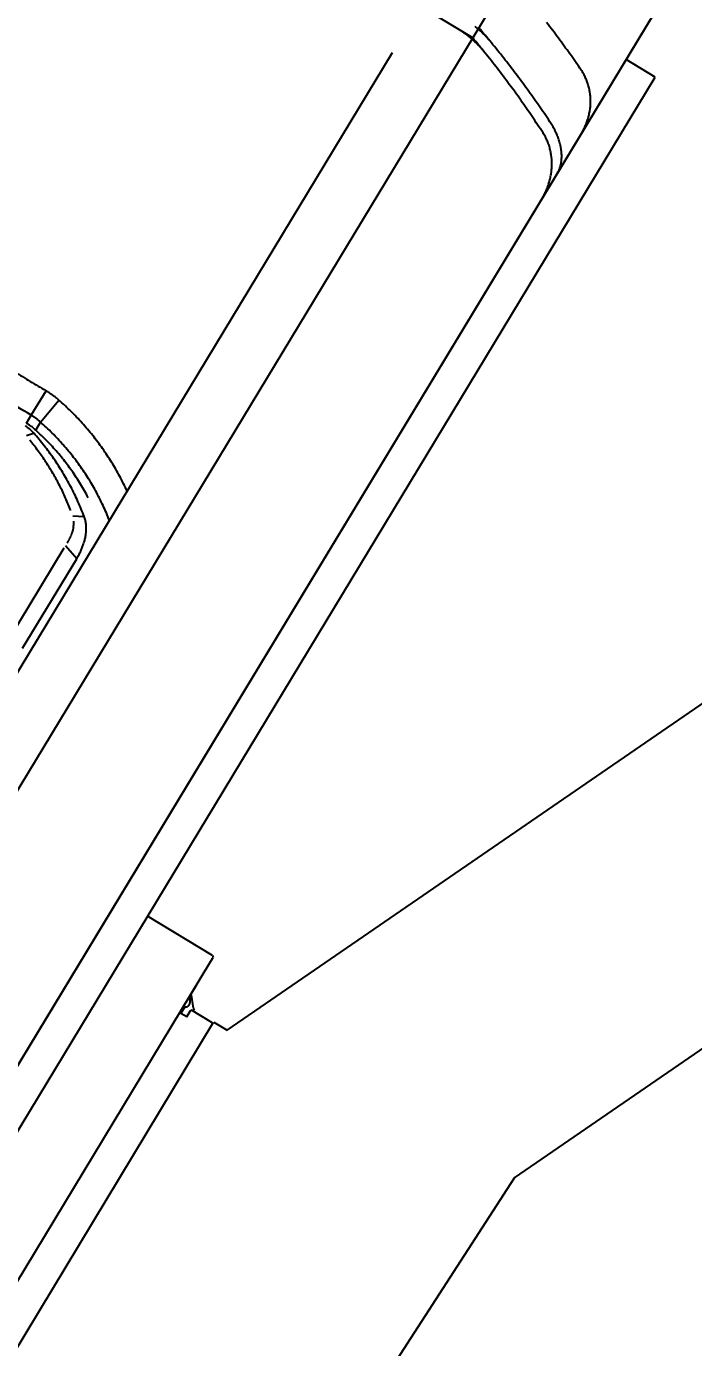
# Model space of a CAD drawing. Header units: metres. Extents: x -81 to 63023, y -186 to 109005.
# Drawn here: x 168.489 to 168.98, y -53.998 to -53.025 of the extents above; entities that cross this region are included whole.
import ezdxf
from ezdxf import colors
from ezdxf.entities.mleader import LeaderData, LeaderLine
from ezdxf.math import Vec2, Vec3

# ---------------------------------------------------------------- set-up
doc = ezdxf.new("R2010")
doc.units = ezdxf.units.M
doc.linetypes.add('TRATTEGGIATA2', pattern=[0.375, 0.25, -0.125])
for name, color, linetype in [('LIN010CO', 2, 'Continuous'), ('LIN025CO', 7, 'Continuous'), ('TEXT025', 7, 'Continuous')]:
    doc.layers.add(name, color=color, linetype=linetype)
doc.styles.add('ARIAL', font='arial.ttf')
pattern_1 = [(50, (140.031, 0), (1.821847, -0.15939), [0.1905, -2.0955]), (355, (140.031, 0), (-0.352434, 1.91057), [0.1524, -1.676406]), (100.4514, (140.1828, -0.0133), (1.469412, 1.751178), [0.1619, -1.780902]), (46.1842, (140.031, 0.508), (2.71079, -0.420423), [0.28575, -3.14325]), (96.6356, (140.2568, 0.473), (2.37404, 2.47426), [0.24285, -2.671356]), (351.184, (140.031, 0.508), (2.37404, 2.47426), [0.2286, -2.5146]), (21, (140.285, 0.381), (1.516144, -1.022652), [0.1905, -2.0955]), (326, (140.285, 0.381), (0.61802, 1.84188), [0.1524, -1.6764]), (71.4514, (140.4113, 0.2958), (2.134164, 0.819228), [0.1619, -1.7809]), (37.5, (140.03094, 0), (0.030886, 0.8455504), [0, -1.65608, 0, -1.7018, 0, -1.68275]), (7.5, (140.0309, 0), (0.668197, 1.001806), [0, -0.97028, 0, -1.61798, 0, -0.64135]), (327.5, (139.4645, 0), (1.355906, -0.0572874), [0, -0.635, 0, -1.9812, 0, -2.6289]), (317.5, (139.2105, 0), (1.481292, 0.254265), [0, -0.8255, 0, -1.31572, 0, -1.8669])]

# ---------------------------------------------------------------- blocks, each defined once
blk = doc.blocks.new('scavatore2')
for p, q in [((1.62268, -1.14365), (1.6174, -0.96879)), ((1.21276, -1.02167), (1.23385, -1.02111)), ((1.19829, -1.02692), (1.20264, -1.03037)), ((1.20543, -1.03033), (1.21226, -1.03013)), ((1.20595, -1.02188), (1.21276, -1.02167)), ((1.21226, -1.03013), (1.23322, -1.03275)), ((1.16727, -1.0875), (1.17131, -1.09498)), ((1.04374, -1.09812), (1.14391, -1.0951)), ((1.1423, -1.10715), (1.14581, -1.09504)), ((0.68898, -1.12684), (1.58165, -1.09988)), ((1.0654, -1.10947), (1.1423, -1.10715)), ((0.69034, -1.17181), (1.77351, -1.13909)), ((1.70849, -1.24607), (-0.52586, -1.31356)), ((0.72349, -1.27582), (1.71072, -1.246)), ((1.6715, -1.27219), (1.67075, -1.24721)), ((-0.49686, -1.33768), (1.6715, -1.27219)), ((0.95126, -1.34995), (0.94957, -1.294)), ((-0.13657, -1.38381), (0.94699, -1.35108)), ((0.91182, -1.35214), (0.92661, -1.3517)), ((0.91327, -1.35478), (0.91797, -1.35201)), ((0.94699, -1.35108), (0.95029, -1.35098)), ((0.95126, -1.34995), (0.95029, -1.35098)), ((0.90286, -1.35341), (0.90885, -1.35323)), ((0.90301, -1.35841), (0.90286, -1.35341)), ((0.90301, -1.35841), (0.9085, -1.35824)), ((0.90405, -1.35338), (0.9058, -1.35333)), ((0.9065, -1.35831), (0.907, -1.35829)), ((0.90884, -1.35273), (0.90835, -1.35325)), ((0.9085, -1.35825), (0.90902, -1.35873)), ((0.90955, -1.37622), (0.90902, -1.35873)), ((0.90906, -1.36023), (0.91106, -1.36017)), ((0.91103, -1.35917), (0.91844, -1.35266)), ((0.91106, -1.36017), (0.91103, -1.35917)), ((-0.09865, -1.40767), (0.91058, -1.37718)), ((0.90954, -1.37622), (0.90858, -1.37725))]:
    blk.add_line(p, q)
for points in [[(0.91058, -1.37719), (0.91092, -1.38868), (1.42675, -1.60358)], [(-0.00393, -1.62548), (0.93452, -1.62548), (1.35357, -1.80006)]]:
    blk.add_lwpolyline(points)
for centre, radius, start, end in [((-5.70569, -1.21703), 6.92122, 1.617447, 1.832649), ((20.94986, -0.30429), 19.72904, 182.003361, 182.042781), ((21.41937, -0.28722), 20.19886, 182.043696, 182.082199), ((1.16572, -1.0236), 0.06817, 0.86371, 2.08983), ((1.02483, -0.97701), 0.18009, 341.02526, 342.62103), ((1.01305, -0.97829), 0.19662, 342.88704, 344.64049), ((1.16722, -1.02064), 0.03674, 344.63977, 346.75163), ((1.16754, -1.02071), 0.03641, 346.75297, 348.88386), ((1.16739, -1.02068), 0.03656, 348.88495, 351.0069), ((1.16758, -1.02071), 0.03637, 351.00487, 353.13828), ((1.16727, -1.02068), 0.03667, 353.13726, 355.25256), ((1.16741, -1.02068), 0.03654, 355.24816, 357.37149), ((1.03294, -1.00292), 0.17465, 349.0779, 350.96885), ((1.17008, -1.02426), 0.03586, 350.2561, 352.51486), ((1.1685, -1.02405), 0.03746, 352.50983, 354.67279), ((1.16536, -1.02377), 0.04061, 354.68141, 356.67663), ((1.16283, -1.02361), 0.04315, 356.66151, 358.53894), ((1.15777, -1.02358), 0.0482, 0.34279, 2.02336), ((1.16092, -1.02357), 0.04505, 358.5515, 0.34963), ((1.02543, -1.00237), 0.18888, 349.74482, 351.54914), ((1.17411, -1.02401), 0.03864, 350.89015, 352.46187), ((1.17206, -1.02374), 0.0407, 352.46637, 353.95856), ((1.17031, -1.02355), 0.04246, 353.95317, 355.38348), ((1.16808, -1.02338), 0.0447, 355.39174, 356.75032), ((1.16633, -1.02327), 0.04646, 356.74358, 358.05082), ((1.1593, -1.02319), 0.05349, 0.48953, 1.62489), ((1.16402, -1.0232), 0.04877, 358.05832, 359.30369), ((1.16188, -1.02317), 0.0509, 359.30126, 0.49437), ((1.17805, -1.02425), 0.05582, 352.73707, 354.23453), ((1.17473, -1.02391), 0.05916, 354.23458, 355.64748), ((1.17311, -1.02378), 0.06078, 355.63998, 357.0153), ((1.17028, -1.02363), 0.06362, 357.01765, 358.33155), ((1.1688, -1.02358), 0.0651, 358.32495, 359.60905), ((1.16677, -1.02358), 0.06713, 359.6172, 0.86234), ((1.02333, -0.97648), 0.18168, 337.85568, 339.43748), ((1.02397, -0.97673), 0.181, 339.43914, 341.02689), ((1.01305, -0.97829), 0.19661, 341.13269, 342.88637), ((1.03215, -1.00277), 0.17546, 347.19697, 349.07921), ((1.02564, -1.00241), 0.18867, 347.93906, 349.74544), ((1.03067, -1.00306), 0.20471, 348.28881, 349.97465), ((1.03036, -1.00301), 0.20502, 349.97734, 351.66066), ((1.17836, -1.02429), 0.0555, 351.23093, 352.7371), ((1.02211, -0.97595), 0.18301, 334.70688, 336.27722), ((1.02294, -0.97632), 0.1821, 336.27838, 337.85651), ((1.01289, -0.97823), 0.19678, 337.62782, 339.37989), ((1.01297, -0.97826), 0.1967, 339.37941, 341.13216), ((1.03072, -1.0024), 0.17693, 343.45066, 345.31731), ((1.03179, -1.00269), 0.17582, 345.31843, 347.19677), ((1.02599, -1.00249), 0.18831, 344.32037, 346.1302), ((1.02583, -1.00244), 0.18848, 346.12961, 347.93783), ((1.0321, -1.00337), 0.20325, 344.89662, 346.59461), ((1.03174, -1.00328), 0.20361, 346.59372, 348.28872), ((1.0206, -0.97523), 0.18469, 331.59055, 333.14668), ((1.0211, -0.97548), 0.18413, 333.14571, 334.70642), ((1.01282, -0.9782), 0.19686, 334.12579, 335.87718), ((1.01272, -0.97816), 0.19697, 335.8773, 337.62776), ((1.02884, -1.0018), 0.17891, 339.74519, 341.59122), ((1.03008, -1.00222), 0.1776, 341.59172, 343.45127), ((1.02647, -1.00262), 0.18781, 340.69149, 342.50613), ((1.02638, -1.0026), 0.1879, 342.50696, 344.32068), ((1.03244, -1.00346), 0.20289, 343.19474, 344.8957), ((1.01939, -0.97454), 0.18608, 328.49211, 330.03655), ((1.02042, -0.97513), 0.18489, 330.03611, 331.5904), ((1.0124, -0.97799), 0.19733, 330.62872, 332.37597), ((1.01258, -0.97809), 0.19712, 332.37638, 334.12548), ((1.02727, -1.00121), 0.18059, 336.08469, 337.91353), ((1.02748, -1.0013), 0.18035, 337.91513, 339.74626), ((1.0264, -1.0026), 0.18788, 338.87919, 340.69314), ((1.03374, -1.00387), 0.20153, 339.77493, 341.48759), ((1.03308, -1.00365), 0.20222, 341.48813, 343.19483), ((1.01815, -0.97375), 0.18755, 325.4206, 326.9529), ((1.01887, -0.97422), 0.18668, 326.95334, 328.49274), ((1.01256, -0.97809), 0.19714, 328.88167, 330.63053), ((1.02441, -0.99988), 0.18374, 332.47076, 334.26821), ((1.02613, -1.0007), 0.18184, 334.26817, 336.08441), ((1.02717, -1.0029), 0.18705, 335.23333, 337.0553), ((1.02739, -1.00298), 0.18682, 337.05368, 338.87794), ((1.03449, -1.00415), 0.20073, 336.33881, 338.0581), ((1.03413, -1.00401), 0.20111, 338.05975, 339.77585), ((1.01796, -0.97362), 0.18778, 323.89103, 325.4215), ((1.0121, -0.97779), 0.19769, 325.38836, 327.13241), ((1.01254, -0.97806), 0.19717, 327.12998, 328.87861), ((1.02371, -0.99952), 0.18452, 330.6824, 332.47205), ((1.02714, -1.00286), 0.1871, 331.58464, 333.40615), ((1.02779, -1.00318), 0.18638, 333.40309, 335.2317), ((1.03546, -1.00458), 0.19967, 334.61203, 336.34049), ((1.84821, -12.70275), 11.6289, 93.448492, 93.452159), ((1.97067, -12.69669), 11.63086, 94.048768, 94.052434), ((2.05066, -12.00149), 10.94381, 94.719607, 94.723503), ((2.19013, -11.99282), 10.94753, 95.446936, 95.450832), ((2.27221, -11.3706), 10.33687, 96.223155, 96.22728), ((2.42246, -11.35349), 10.33726, 97.05719, 97.061315), ((2.50969, -10.79303), 9.79299, 97.962212, 97.966566), ((2.59757, -10.28644), 9.30478, 98.925742, 98.930326), ((2.76619, -10.25686), 9.30331, 99.975359, 99.979943), ((2.85708, -9.78858), 8.85949, 101.074146, 101.078958), ((2.9516, -9.35908), 8.45796, 102.256375, 102.261417), ((3.05242, -8.95994), 8.09139, 103.548858, 103.554129), ((3.23758, -8.91178), 8.09022, 104.898489, 104.90376), ((3.34063, -8.53167), 7.75189, 106.351529, 106.35703), ((3.44617, -8.15299), 7.42115, 107.950718, 107.956677), ((3.56706, -7.83321), 7.15738, 109.654623, 109.660582), ((3.68045, -7.50637), 6.89113, 111.450625, 111.456813), ((1.15212, -1.0725), 0.02169, 292.36618, 294.3323), ((1.1527, -1.0738), 0.02027, 294.33005, 296.43367), ((1.15321, -1.07483), 0.01912, 296.45203, 298.68214), ((1.15373, -1.07576), 0.01806, 298.66297, 301.02485), ((1.15428, -1.07668), 0.01698, 301.02829, 303.53958), ((1.15463, -1.07722), 0.01634, 303.55134, 306.16163), ((1.15072, -1.07903), 0.0261, 306.71523, 309.81956), ((1.15165, -1.08015), 0.02465, 309.81341, 313.10059), ((1.15212, -1.08066), 0.02395, 313.11749, 316.50045), ((1.15286, -1.08135), 0.02294, 316.49365, 320.026), ((1.15321, -1.08165), 0.02248, 320.03526, 323.63932), ((1.01221, -0.97786), 0.19756, 323.64113, 325.38632), ((1.02819, -1.00343), 0.18591, 327.91869, 329.75189), ((1.02788, -1.00326), 0.18626, 329.75402, 331.58377), ((1.03605, -1.00487), 0.19901, 331.14549, 332.87968), ((1.0357, -1.00469), 0.1994, 332.88007, 334.61083), ((1.14052, -1.04819), 0.05899, 271.72988, 273.10336), ((1.14054, -1.04857), 0.05861, 273.10381, 274.48623), ((1.14063, -1.04964), 0.05753, 274.48265, 275.89096), ((1.1408, -1.05128), 0.05589, 275.89166, 277.34146), ((1.14099, -1.05276), 0.05439, 277.33965, 278.82932), ((1.14128, -1.05464), 0.05249, 278.82833, 280.37185), ((1.14164, -1.05661), 0.05049, 280.37128, 281.97622), ((1.14209, -1.05869), 0.04836, 281.97469, 283.64999), ((1.14264, -1.06098), 0.046, 283.64998, 285.41145), ((1.14328, -1.06328), 0.04361, 285.41123, 287.26895), ((1.14395, -1.06543), 0.04136, 287.26654, 289.22532), ((1.14471, -1.06764), 0.03902, 289.23008, 291.3062), ((1.14545, -1.06952), 0.03701, 291.30332, 293.49264), ((1.14639, -1.07169), 0.03464, 293.4907, 295.82989), ((1.14725, -1.07347), 0.03267, 295.83416, 298.31451), ((1.14818, -1.07519), 0.03071, 298.31021, 300.94845), ((1.14906, -1.07666), 0.02899, 300.9524, 303.74738), ((1.14999, -1.07806), 0.02732, 303.74397, 306.7099), ((1.02833, -1.00354), 0.18573, 324.25421, 326.08901), ((1.02793, -1.00327), 0.18621, 326.08963, 327.91985), ((1.03661, -1.00521), 0.19836, 327.67299, 329.41246), ((1.03626, -1.00499), 0.19877, 329.40996, 331.14622), ((1.55134, -1.13362), 0.071, 354.17966, 356.68912), ((1.55178, -1.13364), 0.07057, 356.68764, 359.21245), ((1.55154, -1.13364), 0.07081, 359.21459, 1.73069), ((0.93149, -0.9302), 0.72339, 341.68799, 342.83871), ((1.55042, -1.13347), 0.07194, 346.70732, 349.184), ((1.55102, -1.13359), 0.07133, 349.18707, 351.68483), ((1.55099, -1.13358), 0.07136, 351.68256, 354.17941), ((0.92223, -0.93135), 0.74017, 342.23414, 343.35391), ((1.55724, -1.13331), 0.07381, 347.14231, 349.55346), ((1.55754, -1.13337), 0.07352, 349.55364, 351.97441), ((1.55793, -1.13342), 0.07312, 351.97242, 354.40648), ((0.93053, -0.92988), 0.72441, 340.53885, 341.68796), ((1.54944, -1.13323), 0.07295, 341.81253, 344.25507), ((1.54979, -1.13332), 0.07259, 344.25155, 346.706), ((0.92078, -0.9309), 0.7417, 341.11703, 342.23452), ((1.55647, -1.13311), 0.07461, 342.35279, 344.73804), ((1.55701, -1.13326), 0.07406, 344.73853, 347.14166), ((0.92874, -0.92924), 0.72631, 339.39218, 340.53832), ((0.91947, -0.93045), 0.74308, 340.00161, 341.11704), ((0.92726, -0.92869), 0.72789, 338.24911, 339.39272), ((0.91905, -0.93029), 0.74353, 338.88654, 340.00128), ((0.94661, -0.93009), 0.75862, 339.41866, 340.5075), ((0.92534, -0.92793), 0.72995, 337.10868, 338.24908), ((0.91789, -0.92984), 0.74476, 337.77355, 338.88645), ((0.9454, -0.92964), 0.75991, 338.3319, 339.41891), ((0.92589, -0.92817), 0.72935, 335.96802, 337.10934), ((0.91276, -0.92773), 0.75031, 336.66776, 337.77241), ((0.94675, -0.93019), 0.75846, 337.24399, 338.33306), ((1.5573, -1.2097), 0.03802, 330.81065, 335.95655), ((1.54373, -1.19989), 0.06315, 335.07374, 336.667), ((1.61036, -1.20853), 0.03883, 332.39414, 337.22598), ((1.55441, -1.20771), 0.04154, 316.21357, 320.9256), ((1.5554, -1.20852), 0.04026, 320.92943, 325.79105), ((1.55649, -1.20925), 0.03895, 325.78656, 330.81083), ((1.55336, -1.20529), 0.05209, 324.4103, 326.34227), ((1.55183, -1.20426), 0.05394, 326.33592, 328.20166), ((1.55036, -1.20336), 0.05567, 328.20603, 330.01378), ((1.54837, -1.20221), 0.05797, 330.00969, 331.74595), ((1.54667, -1.2013), 0.05989, 331.74733, 333.42767), ((1.54568, -1.20079), 0.06101, 333.42505, 335.07468), ((1.60835, -1.20711), 0.04131, 313.7655, 318.30869), ((1.60883, -1.20754), 0.04067, 318.30644, 322.92179), ((1.60937, -1.20796), 0.03998, 322.92856, 327.62318), ((1.60997, -1.20833), 0.03928, 327.61948, 332.39795), ((1.55048, -1.20261), 0.04802, 294.67118, 298.74723), ((1.55103, -1.2036), 0.04688, 298.74383, 302.91839), ((1.55175, -1.2047), 0.04557, 302.91476, 307.2103), ((1.5526, -1.20583), 0.04415, 307.21551, 311.64873), ((1.55347, -1.20681), 0.04285, 311.64513, 316.21306), ((1.56699, -1.21815), 0.03327, 304.60443, 307.62924), ((1.5656, -1.21636), 0.03554, 307.62384, 310.45571), ((1.56413, -1.21463), 0.0378, 310.45721, 313.11951), ((1.56249, -1.21288), 0.04021, 313.11839, 315.62143), ((1.56083, -1.21126), 0.04253, 315.61964, 317.98633), ((1.55911, -1.2097), 0.04485, 317.98689, 320.23075), ((1.55734, -1.20823), 0.04715, 320.2293, 322.36385), ((1.55575, -1.207), 0.04916, 322.35976, 324.40677), ((1.60637, -1.20433), 0.04475, 292.14791, 296.34263), ((1.60666, -1.20491), 0.0441, 296.34555, 300.60214), ((1.60699, -1.20547), 0.04345, 300.59977, 304.91959), ((1.60736, -1.20599), 0.0428, 304.91745, 309.3028), ((1.60782, -1.20656), 0.04208, 309.30739, 313.76833), ((1.5491, -1.19823), 0.05263, 271.72923, 275.44785), ((1.54914, -1.19861), 0.05225, 275.44536, 279.19103), ((1.54921, -1.19903), 0.05182, 279.18992, 282.96697), ((1.54937, -1.19974), 0.05109, 282.96837, 286.79904), ((1.54964, -1.20061), 0.05019, 286.79545, 290.69531), ((1.54997, -1.20149), 0.04924, 290.69446, 294.66947), ((1.5722, -1.22992), 0.02025, 271.74932, 276.71861), ((1.57209, -1.22904), 0.02115, 276.72265, 281.48141), ((1.57185, -1.22785), 0.02235, 281.47827, 285.98045), ((1.57147, -1.22653), 0.02374, 285.98034, 290.2202), ((1.57094, -1.22507), 0.02529, 290.21266, 294.19271), ((1.57017, -1.22337), 0.02715, 294.20008, 297.90726), ((1.56928, -1.22168), 0.02906, 297.90139, 301.36431), ((1.56823, -1.21996), 0.03107, 301.36325, 304.60231), ((1.60589, -1.20263), 0.04652, 271.7303, 275.76511), ((1.60592, -1.20289), 0.04626, 275.76292, 279.81996), ((1.60595, -1.20305), 0.04609, 279.81837, 283.89076), ((1.60604, -1.20342), 0.04571, 283.89276, 287.99882), ((1.6062, -1.20392), 0.04519, 287.9966, 292.14963), ((0.91817, -1.35236), 0.0004, 311.41204, 120.49759), ((0.91085, -1.35317), 0.002, 181.7301, 271.72305), ((0.911, -1.34832), 0.00685, 269.26664, 275.96971), ((0.91101, -1.3485), 0.00667, 275.98459, 282.86603), ((0.91097, -1.3483), 0.00688, 282.86526, 289.53581)]:
    blk.add_arc(centre, radius, start, end)

msp = doc.modelspace()

# ---------------------------------------------------------------- hatches: boundary and pattern name
at = {"layer": 'LIN010CO', "linetype": 'Continuous', "lineweight": 0}
h = msp.add_hatch(dxfattribs=at)
h.set_pattern_fill('AR-CONC', color=256, scale=0.01, style=0)
h.set_pattern_definition(pattern_1)
edge = h.paths.add_edge_path()
edge.add_line((165.58483, -59.06489), (165.31489, -58.90903))
edge.add_line((165.31489, -58.90903), (165.15591, -58.70247))
edge.add_line((165.15591, -58.70247), (164.98105, -58.57535))
edge.add_line((164.98105, -58.57535), (164.79028, -58.35289))
edge.add_line((164.79028, -58.35289), (164.74259, -58.19399))
edge.add_line((164.74259, -58.19399), (164.44054, -57.8603))
edge.add_line((164.44054, -57.8603), (164.28157, -57.76497))
edge.add_line((164.28157, -57.76497), (163.67176, -57.10788))
edge.add_line((163.67176, -57.10788), (163.42318, -56.65343))
edge.add_line((163.42318, -56.65343), (163.1533, -56.1707))
edge.add_line((163.1533, -56.1707), (163.07517, -55.81576))
edge.add_line((163.07517, -55.81576), (162.85501, -55.48921))
edge.add_line((162.85501, -55.48921), (162.64871, -55.06887))
edge.add_line((162.64871, -55.06887), (162.47119, -54.6929))
edge.add_line((162.47119, -54.6929), (162.2794, -54.2596))
edge.add_line((162.2794, -54.2596), (162.07974, -53.77526))
edge.add_line((162.07974, -53.77526), (161.91639, -53.31383))
edge.add_line((161.91639, -53.31383), (161.85797, -53.08575))
edge.add_line((161.85797, -53.08575), (153.37074, -67.78607))
edge.add_arc((147.54856, -64.42463), 6.72287, 310.307571, 330, ccw=False)
edge.add_line((151.89752, -69.55138), (152.5199, -70.28506))
edge.add_line((152.5199, -70.28506), (153.7609, -71.03585))
edge.add_line((153.7609, -71.03585), (155.37748, -72.34157))
edge.add_line((155.37748, -72.34157), (156.45519, -72.78225))
edge.add_line((156.45519, -72.78225), (157.49513, -73.07667))
edge.add_line((157.49513, -73.07667), (165.58483, -59.06489))
edge = h.paths.add_edge_path()
edge.add_line((185.10293, -45.38846), (185.10293, -32.56103))
edge.add_line((185.10293, -32.56103), (138.22078, -32.56103))
edge.add_line((138.22078, -32.56103), (138.22078, -71.04869))
edge.add_line((138.22078, -71.04869), (147.67733, -70.86334))
edge.add_line((147.67733, -70.86334), (147.68299, -71.14616))
edge.add_arc((147.54856, -64.42463), 6.72287, 271.145763, 330)
edge.add_line((153.37074, -67.78607), (168.28607, -41.95194))
edge.add_line((168.28607, -41.95194), (181.60719, -41.95194))
edge.add_line((181.60719, -41.95194), (181.60719, -45.58212))
edge.add_line((181.60719, -45.58212), (185.10293, -45.38846))
edge = h.paths.add_edge_path()
edge.add_line((185.10293, -36.22579), (185.10293, -32.56103))
edge.add_line((185.10293, -32.56103), (141.84969, -32.56103))
edge.add_line((141.84969, -32.56103), (138.22078, -34.27279))
edge.add_line((138.22078, -34.27279), (138.22078, -65.32144))
edge.add_line((138.22078, -65.32144), (148.25802, -65.12471))
edge.add_arc((147.54856, -64.42463), 0.99672, 315.38166, 330)
edge.add_line((148.41174, -64.92299), (164.98008, -36.22579))
edge.add_line((164.98008, -36.22579), (185.10293, -36.22579))
h = msp.add_hatch(dxfattribs=at)
h.set_pattern_fill('AR-CONC', color=256, scale=0.01, style=0)
h.set_pattern_definition(pattern_1)
edge = h.paths.add_edge_path()
edge.add_line((185.10293, -58.12047), (185.10293, -52.38555))
edge.add_line((185.10293, -52.38555), (169.87831, -53.22836))
edge.add_line((169.87831, -53.22836), (158.18795, -73.47667))
edge.add_line((158.18795, -73.47667), (158.18795, -77.58286))
edge.add_line((158.18795, -77.58286), (151.50562, -77.58286))
edge.add_line((151.50562, -77.58286), (151.50562, -78.16188))
edge.add_line((151.50562, -78.16188), (147.8233, -78.16188))
edge.add_line((147.8233, -78.16188), (138.22078, -78.36667))
edge.add_line((138.22078, -78.36667), (138.22078, -84.07735))
edge.add_line((138.22078, -84.07735), (147.87941, -83.88804))
edge.add_line((147.87941, -83.88804), (157.23178, -83.88804))
edge.add_line((157.23178, -83.88804), (157.23178, -83.30901))
edge.add_line((157.23178, -83.30901), (161.23178, -83.30901))
edge.add_line((161.23178, -83.30901), (161.23178, -81.35262))
edge.add_line((161.23178, -81.35262), (163.9141, -81.35262))
edge.add_line((163.9141, -81.35262), (163.9141, -75.01099))
edge.add_line((163.9141, -75.01099), (168.85875, -66.4466))
edge.add_arc((183.03892, -74.63353), 16.37385, 92.939153, 149.999995, ccw=False)
edge.add_line((182.19935, -58.28121), (185.10293, -58.12047))

# ---------------------------------------------------------------- linework, layer by layer
at = {"layer": 'LIN025CO', "linetype": 'TRATTEGGIATA2', "lineweight": 0, "ltscale": 3}
msp.add_arc((183.03892, -74.63352), 22.1, 92.973731, 150.001223, dxfattribs=at)

# ---------------------------------------------------------------- block references
at = {"rotation": 57.09876878106079}
msp.add_blockref('scavatore2', (166.97588, -53.77456), dxfattribs=at)

# ---------------------------------------------------------------- leaders
at = {"layer": 'TEXT025'}
ml = msp.add_multileader_mtext('Standard', dxfattribs=at)
ml.set_content('EXCAVATEUR AVEC FRAISE\\PPONCTUELLE', color=1, style='ARIAL')
ml.set_leader_properties(color=6, linetype='Continuous')
ml.build(insert=Vec2(0, 0))
ml.multileader.update_dxf_attribs({"text_left_attachment_type": 2, "text_right_attachment_type": 2, "dogleg_length": 0.36, "arrow_head_size": 0.7, "scale": 2})
ctx = ml.context
ctx.base_point, ctx.scale, ctx.char_height, ctx.arrow_head_size, ctx.landing_gap_size, ctx.plane_origin = Vec3(173.75355, -62.63634), 2, 0.5, 0.7, 0.2, Vec3(171.53906, -61.27726)
ctx.left_attachment, ctx.right_attachment = 2, 2
notes = []
notes.append((ctx, [(0, (1, 1, 0), (173.03355, -62.63634), (1, 0), 0.72, [(0, [(168.02542, -53.91291)], 0, [])])]))
ctx.mtext.insert, ctx.mtext.flow_direction = Vec3(173.95355, -61.95671), 5
for ctx, leaders in notes:
    for number, flags, end, landing, length, lines in leaders:
        leader = LeaderData()
        leader.index, (leader.has_last_leader_line, leader.has_dogleg_vector, leader.attachment_direction) = number, flags
        leader.last_leader_point, leader.dogleg_vector, leader.dogleg_length = Vec3(end), Vec3(landing), length
        for number, points, colour, breaks in lines:
            line = LeaderLine()
            line.index, line.vertices, line.color, line.breaks = number, Vec3.list(points), colors.encode_raw_color(colour), breaks
            leader.lines.append(line)
        ctx.leaders.append(leader)

doc.saveas('drawing.dxf')
